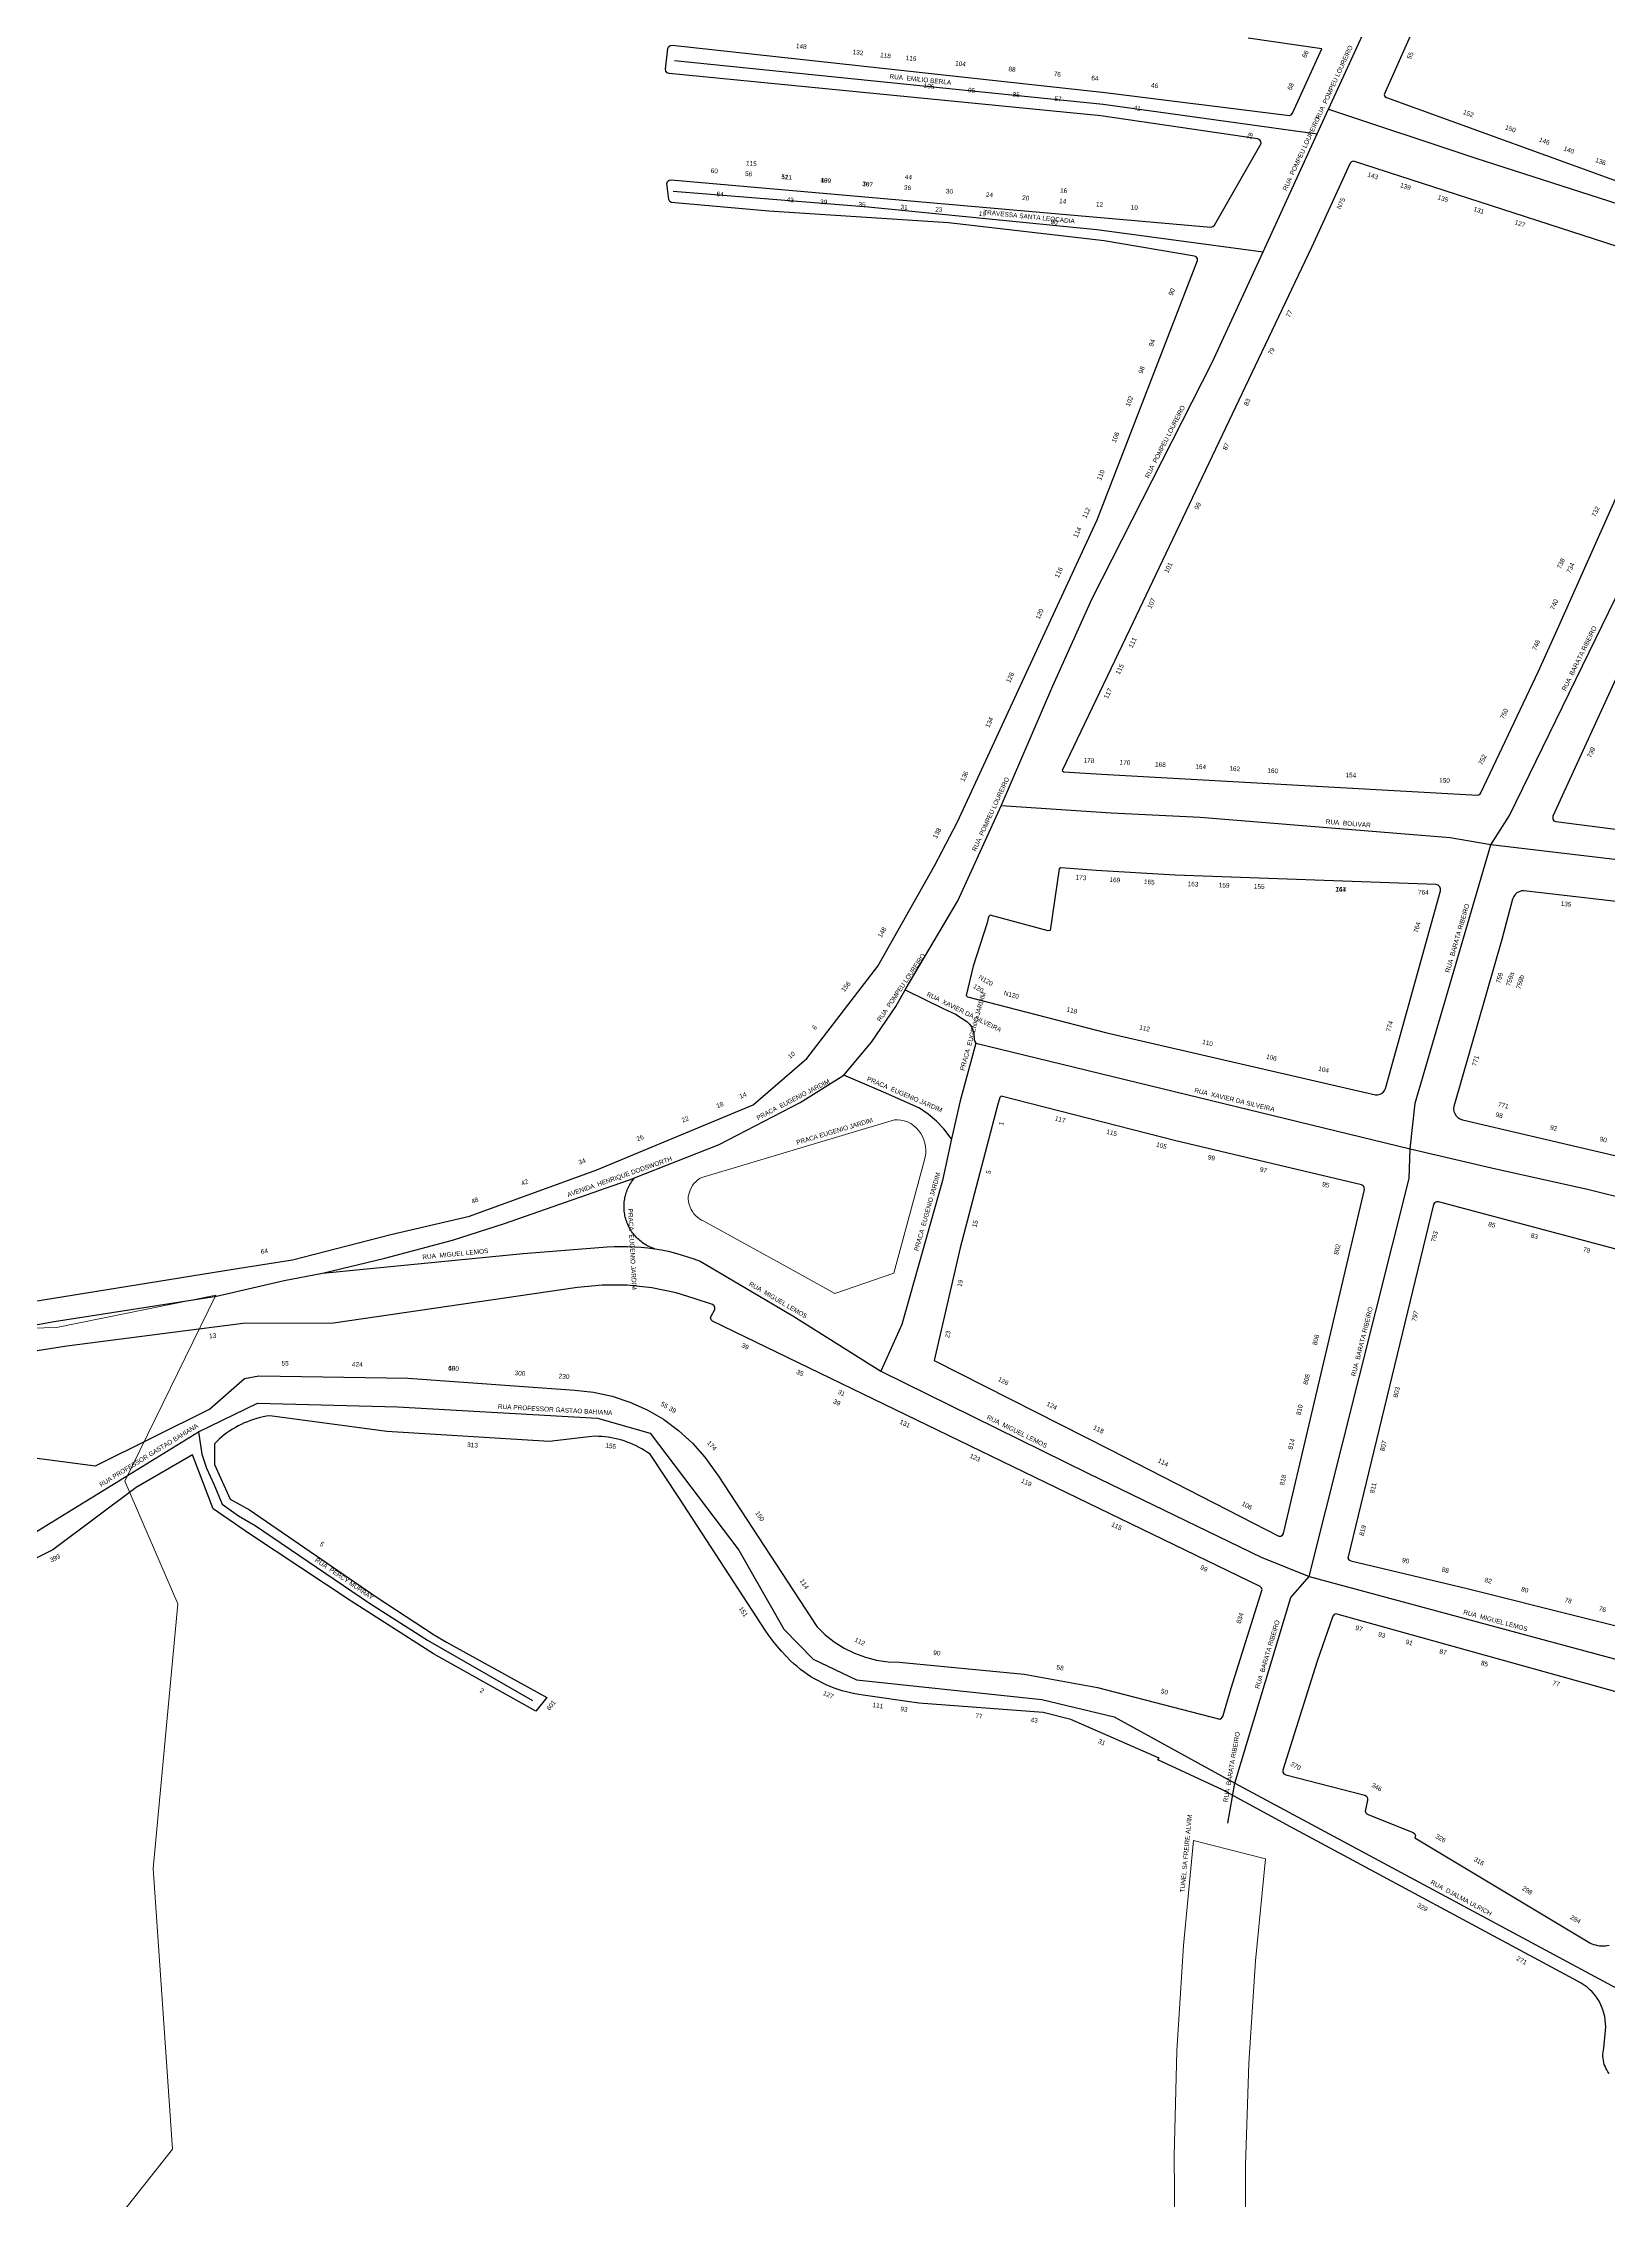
# Model space of a CAD drawing. Header units: millimetres. Extents: x 617751 to 636088, y 68402 to 77988.
# Drawn here: x 628550 to 628957, y 70497 to 71058 of the extents above; entities that cross this region are included whole.
import ezdxf

# ---------------------------------------------------------------- set-up
doc = ezdxf.new("R2010")
doc.units = ezdxf.units.MM
doc.header["$LTSCALE"] = 3
doc.header["$MEASUREMENT"] = 0
for name, color, linetype in [('ALINHAMENTO PREDIAL', 120, 'Continuous'), ('BAIRRO', 30, 'Continuous'), ('NOME LOGRADOURO', 252, 'Continuous'), ('NUMERAÇÃO', 7, 'Continuous'), ('OBRA DE ARTE', 190, 'Continuous')]:
    doc.layers.add(name, color=color, linetype=linetype)
doc.styles.get("Standard").update_dxf_attribs({"font": 'arial.ttf'})

msp = doc.modelspace()

# ---------------------------------------------------------------- linework, layer by layer
at = {"layer": 'ALINHAMENTO PREDIAL'}
for points in [[(628898.77, 71044.85), (628898.99, 71044.38), (628899.42, 71044.08), (628965.33, 71020.18), (628998.31, 71011.12), (628998.81, 71011.28), (628999.15, 71011.67), (629067.39, 71150.66), (629067.28, 71151.16), (629066.92, 71151.54), (628978.29, 71207.63), (628977.8, 71207.78), (628977.29, 71207.66), (628976.92, 71207.31), (628963.54, 71181.76), (628950.02, 71150.47), (628949.48, 71150.51), (628948.29, 71151.3), (628947.83, 71151.02), (628911.63, 71073.7), (628898.77, 71044.85)], [(628544.68, 70730.55), (628599.45, 70739.4), (628614.89, 70741.89), (628640.46, 70748.46), (628660.95, 70753.24), (628694.03, 70765.26), (628734.66, 70782.15), (628748.65, 70794.17), (628767.07, 70818.23), (628781.85, 70844.27), (628787.79, 70855.75), (628809.5, 70902.61), (628824.16, 70934.28), (628850.24, 71001.72), (628850.19, 71002.24), (628849.89, 71002.65), (628849.42, 71002.87), (628825.99, 71006.85), (628785.5, 71011.47), (628738.77, 71014.5), (628713.38, 71016.77), (628712.97, 71017.09), (628712.78, 71017.57), (628712.26, 71021.74), (628712.44, 71022.23), (628712.84, 71022.56), (628713.35, 71022.65), (628853.71, 71010.42), (628854.21, 71010.53), (628854.62, 71010.92), (628866.76, 71032.16), (628866.73, 71032.67), (628866.45, 71033.11), (628865.92, 71033.35), (628825.13, 71039.3), (628712.8, 71050.33), (628712.31, 71050.52), (628711.99, 71050.92), (628711.9, 71051.43), (628712.47, 71056.81), (628712.65, 71057.29), (628713.06, 71057.61), (628713.57, 71057.69), (628826.21, 71045.44), (628874.14, 71039.41), (628874.63, 71039.6), (628874.95, 71040), (628882.58, 71056.76), (628863.41, 71059.51)], [(628544.68, 70730.55), (628599.45, 70739.4), (628614.89, 70741.89), (628640.46, 70748.46), (628660.95, 70753.24), (628694.03, 70765.26), (628734.66, 70782.15), (628748.65, 70794.17), (628767.07, 70818.23), (628781.85, 70844.27), (628787.79, 70855.75), (628809.5, 70902.61), (628824.16, 70934.28), (628850.24, 71001.72), (628850.19, 71002.24), (628849.89, 71002.65), (628849.42, 71002.87), (628825.99, 71006.85), (628785.5, 71011.47), (628738.77, 71014.5), (628713.38, 71016.77), (628712.97, 71017.09), (628712.78, 71017.57), (628712.26, 71021.74), (628712.44, 71022.23), (628712.84, 71022.56), (628713.35, 71022.65), (628853.71, 71010.42), (628854.21, 71010.53), (628854.62, 71010.92), (628866.76, 71032.16), (628866.73, 71032.67), (628866.45, 71033.11), (628865.92, 71033.35), (628825.13, 71039.3), (628712.8, 71050.33), (628712.31, 71050.52), (628711.99, 71050.92), (628711.9, 71051.43), (628712.47, 71056.81), (628712.65, 71057.29), (628713.06, 71057.61), (628713.57, 71057.69), (628826.21, 71045.44), (628874.14, 71039.41), (628874.63, 71039.6), (628874.95, 71040), (628882.58, 71056.76), (628863.41, 71059.51)], [(628544.68, 70730.55), (628599.45, 70739.4), (628614.89, 70741.89), (628640.46, 70748.46), (628660.95, 70753.24), (628694.03, 70765.26), (628734.66, 70782.15), (628748.65, 70794.17), (628767.07, 70818.23), (628781.85, 70844.27), (628787.79, 70855.75), (628809.5, 70902.61), (628824.16, 70934.28), (628850.24, 71001.72), (628850.19, 71002.24), (628849.89, 71002.65), (628849.42, 71002.87), (628825.99, 71006.85), (628785.5, 71011.47), (628738.77, 71014.5), (628713.38, 71016.77), (628712.97, 71017.09), (628712.78, 71017.57), (628712.26, 71021.74), (628712.44, 71022.23), (628712.84, 71022.56), (628713.35, 71022.65), (628853.71, 71010.42), (628854.21, 71010.53), (628854.62, 71010.92), (628866.76, 71032.16), (628866.73, 71032.67), (628866.45, 71033.11), (628865.92, 71033.35), (628825.13, 71039.3), (628712.8, 71050.33), (628712.31, 71050.52), (628711.99, 71050.92), (628711.9, 71051.43), (628712.47, 71056.81), (628712.65, 71057.29), (628713.06, 71057.61), (628713.57, 71057.69), (628826.21, 71045.44), (628874.14, 71039.41), (628874.63, 71039.6), (628874.95, 71040), (628882.58, 71056.76), (628863.41, 71059.51)], [(628815.03, 70869.09), (628815.46, 70868.76), (628825.31, 70868.15), (628923.13, 70862.72), (628923.62, 70862.89), (628923.96, 70863.29), (628938.91, 70894.88), (628944.16, 70906.64), (628984.13, 70996.25), (628984.15, 70996.77), (628983.92, 70997.23), (628983.48, 70997.51), (628890.77, 71027.57), (628890.29, 71027.39), (628889.96, 71026.99), (628879.89, 71005.12), (628832.55, 70905.63), (628815.03, 70869.09)], [(628942.62, 70856.43), (628942.94, 70856.03), (628943.41, 70855.84), (629033.87, 70844.23), (629034.38, 70844.35), (629034.77, 70844.74), (629059.78, 70888.91), (629096.34, 70956.6), (629096.42, 70957.11), (629096.22, 70957.59), (629095.77, 70957.93), (629040.53, 70977.81), (629009.13, 70989.41), (629008.64, 70989.24), (629008.28, 70988.82), (628992.12, 70953.46), (628966.03, 70906.64), (628961.96, 70899.34), (628942.63, 70857.25), (628942.62, 70856.43)], [(628790.09, 70810.6), (628790.45, 70810.25), (628826.68, 70800.9), (628896.55, 70784.78), (628897.05, 70784.76), (628897.77, 70784.92), (628898.41, 70785.3), (628898.89, 70785.85), (628899.15, 70786.4), (628913.45, 70837.76), (628913.47, 70838.33), (628913.25, 70838.86), (628912.84, 70839.25), (628912.29, 70839.45), (628844.44, 70841.86), (628823.84, 70843.09), (628814.67, 70843.8), (628814.23, 70843.48), (628811.9, 70827.52), (628811.42, 70827.36), (628796.27, 70831.44), (628795.89, 70831.06), (628795.56, 70829.51), (628791.86, 70818.2), (628790.09, 70810.6)], [(628968.14, 70833.95), (628935.09, 70837.82), (628934.46, 70837.76), (628933.87, 70837.57), (628933.32, 70837.25), (628932.86, 70836.84), (628932.49, 70836.33), (628932.18, 70835.6), (628929.37, 70825.12), (628916.89, 70781.7)], [(628781.76, 70715.65), (628827.62, 70692.43), (628871.4, 70669.96), (628871.92, 70669.96), (628872.37, 70670.22), (628872.63, 70670.68), (628893.63, 70760.15), (628893.62, 70760.67), (628893.36, 70761.12), (628892.89, 70761.37), (628844.59, 70772.83), (628799.18, 70784.42), (628798.84, 70784.05), (628798.21, 70782.02), (628788.54, 70745.01), (628781.76, 70715.65)], [(628916.89, 70781.7), (628916.85, 70781.07), (628916.93, 70780.45), (628917.15, 70779.86), (628917.48, 70779.33), (628917.91, 70778.88), (628918.43, 70778.52), (628919.16, 70778.25), (629008.01, 70757.48)], [(628889.36, 70664.3), (628889.63, 70663.86), (628890.09, 70663.61), (628920.35, 70656.36), (628980.54, 70641.31), (628981.06, 70641.32), (628981.5, 70641.59), (628981.75, 70642.04), (629004.05, 70732.15), (629004.04, 70732.67), (629003.77, 70733.11), (629003.32, 70733.36), (628969.15, 70741.91), (628912.88, 70756.93), (628912.36, 70756.93), (628911.91, 70756.67), (628911.65, 70756.2), (628889.36, 70664.3)], [(628523.95, 70693.49), (628563.6, 70688.25), (628593.25, 70703.04), (628602.37, 70710.98), (628606.08, 70711.7), (628644.86, 70711.1), (628688.31, 70707.99), (628693.18, 70707.45), (628697.97, 70706.41), (628702.62, 70704.87), (628707.09, 70702.86), (628711.32, 70700.38), (628715.27, 70697.48), (628718.89, 70694.19), (628722.15, 70690.53), (628725.01, 70686.55), (628725.47, 70685.82), (628751.25, 70646.46), (628753.41, 70644.35), (628755.78, 70642.48), (628758.33, 70640.87), (628761.03, 70639.54), (628763.86, 70638.49), (628766.78, 70637.75), (628769.77, 70637.31), (628772.65, 70637.19), (628805.18, 70634.07), (628824.22, 70630.63), (628856, 70622.44), (628856.47, 70622.66), (628856.8, 70623.14), (628859, 70630.46), (628867.08, 70656.09), (628866.91, 70656.58), (628866.52, 70656.92), (628724.12, 70725.87), (628723.76, 70726.23), (628723.62, 70726.73), (628723.75, 70727.23), (628724.7, 70728.93), (628724.73, 70729.45), (628724.5, 70729.91), (628724.07, 70730.2), (628719.36, 70731.78), (628714.67, 70733.25), (628708.33, 70734.6), (628701.89, 70735.28), (628695.41, 70735.28), (628688.97, 70734.61), (628625.54, 70725.38)], [(628523.95, 70693.49), (628563.6, 70688.25), (628593.25, 70703.04), (628602.37, 70710.98), (628606.08, 70711.7), (628644.86, 70711.1), (628688.31, 70707.99), (628693.18, 70707.45), (628697.97, 70706.41), (628702.62, 70704.87), (628707.09, 70702.86), (628711.32, 70700.38), (628715.27, 70697.48), (628718.89, 70694.19), (628722.15, 70690.53), (628725.01, 70686.55), (628725.47, 70685.82), (628751.25, 70646.46), (628753.41, 70644.35), (628755.78, 70642.48), (628758.33, 70640.87), (628761.03, 70639.54), (628763.86, 70638.49), (628766.78, 70637.75), (628769.77, 70637.31), (628772.65, 70637.19), (628805.18, 70634.07), (628824.22, 70630.63), (628856, 70622.44), (628856.47, 70622.66), (628856.8, 70623.14), (628859, 70630.46), (628867.08, 70656.09), (628866.91, 70656.58), (628866.52, 70656.92), (628724.12, 70725.87), (628723.76, 70726.23), (628723.62, 70726.73), (628723.75, 70727.23), (628724.7, 70728.93), (628724.73, 70729.45), (628724.5, 70729.91), (628724.07, 70730.2), (628719.36, 70731.78), (628714.67, 70733.25), (628708.33, 70734.6), (628701.89, 70735.28), (628695.41, 70735.28), (628688.97, 70734.61), (628625.54, 70725.38)], [(628523.95, 70693.49), (628563.6, 70688.25), (628593.25, 70703.04), (628602.37, 70710.98), (628606.08, 70711.7), (628644.86, 70711.1), (628688.31, 70707.99), (628693.18, 70707.45), (628697.97, 70706.41), (628702.62, 70704.87), (628707.09, 70702.86), (628711.32, 70700.38), (628715.27, 70697.48), (628718.89, 70694.19), (628722.15, 70690.53), (628725.01, 70686.55), (628725.47, 70685.82), (628751.25, 70646.46), (628753.41, 70644.35), (628755.78, 70642.48), (628758.33, 70640.87), (628761.03, 70639.54), (628763.86, 70638.49), (628766.78, 70637.75), (628769.77, 70637.31), (628772.65, 70637.19), (628805.18, 70634.07), (628824.22, 70630.63), (628856, 70622.44), (628856.47, 70622.66), (628856.8, 70623.14), (628859, 70630.46), (628867.08, 70656.09), (628866.91, 70656.58), (628866.52, 70656.92), (628724.12, 70725.87), (628723.76, 70726.23), (628723.62, 70726.73), (628723.75, 70727.23), (628724.7, 70728.93), (628724.73, 70729.45), (628724.5, 70729.91), (628724.07, 70730.2), (628719.36, 70731.78), (628714.67, 70733.25), (628708.33, 70734.6), (628701.89, 70735.28), (628695.41, 70735.28), (628688.97, 70734.61), (628625.54, 70725.38)], [(628625.54, 70725.38), (628602.03, 70725.3), (628583.77, 70722.97), (628556.22, 70719.44), (628518.58, 70713.5)], [(628625.54, 70725.38), (628602.03, 70725.3), (628583.77, 70722.97), (628556.22, 70719.44), (628518.58, 70713.5)], [(628625.54, 70725.38), (628602.03, 70725.3), (628583.77, 70722.97), (628556.22, 70719.44), (628518.58, 70713.5)], [(628957.25, 70530.3), (628956.94, 70530.74), (628956.67, 70531.19), (628956.42, 70531.66), (628956.21, 70532.15), (628956.03, 70532.64), (628955.89, 70533.16), (628955.79, 70533.67), (628955.72, 70534.2), (628955.68, 70534.73), (628955.68, 70535.26), (628955.72, 70535.79), (628955.8, 70536.31), (628955.91, 70536.83), (628956.25, 70540.55), (628956.35, 70541.46), (628956.39, 70542.37), (628956.37, 70543.28), (628956.28, 70544.18), (628956.14, 70545.08), (628955.93, 70545.97), (628955.66, 70546.84), (628955.33, 70547.69), (628954.94, 70548.51), (628954.5, 70549.3), (628954, 70550.07), (628953.45, 70550.79), (628952.86, 70551.48), (628952.21, 70552.13), (628951.53, 70552.72), (628950.8, 70553.27), (628950.04, 70553.77), (628949.24, 70554.22), (628874.44, 70594.37), (628856.76, 70603.99), (628839.89, 70611.87), (628840.3, 70612.29), (628817.28, 70622.3), (628810.08, 70624.12), (628777.78, 70626.58), (628763.31, 70628.68), (628762.2, 70628.83), (628761.1, 70629.02), (628760, 70629.24), (628758.92, 70629.5), (628757.84, 70629.79), (628756.77, 70630.13), (628755.72, 70630.5), (628754.68, 70630.9), (628753.65, 70631.34), (628752.64, 70631.82), (628751.65, 70632.33), (628750.67, 70632.87), (628749.71, 70633.44), (628748.77, 70634.05), (628747.86, 70634.69), (628746.97, 70635.36), (628746.1, 70636.06), (628745.25, 70636.79), (628744.43, 70637.55), (628743.22, 70638.79), (628742.05, 70640.06), (628740.92, 70641.38), (628739.83, 70642.73), (628738.79, 70644.12), (628737.8, 70645.54), (628736.85, 70646.99), (628715.34, 70680.02), (628707.86, 70691.28), (628707.16, 70691.77), (628706.45, 70692.23), (628705.73, 70692.67), (628704.99, 70693.08), (628704.23, 70693.47), (628703.47, 70693.83), (628702.69, 70694.16), (628701.9, 70694.47), (628701.1, 70694.75), (628700.29, 70695), (628699.47, 70695.22), (628698.65, 70695.41), (628697.82, 70695.58), (628696.98, 70695.71), (628696.14, 70695.82), (628695.29, 70695.9), (628694.45, 70695.94), (628693.6, 70695.96), (628692.75, 70695.95), (628681.6, 70694.63), (628639.42, 70697.23), (628608.98, 70701.31), (628608.12, 70701.18), (628607.27, 70701.01), (628606.43, 70700.82), (628605.59, 70700.6), (628604.76, 70700.35), (628603.94, 70700.07), (628603.13, 70699.76), (628602.33, 70699.43), (628601.55, 70699.06), (628600.78, 70698.67), (628600.02, 70698.26), (628599.27, 70697.81), (628598.54, 70697.34), (628597.83, 70696.85), (628597.14, 70696.33), (628596.46, 70695.79), (628595.81, 70695.23), (628595.17, 70694.64), (628594.56, 70694.03), (628594.56, 70688.66), (628598.7, 70679.59), (628603.67, 70676.8), (628636.92, 70654.01), (628651.73, 70644.33), (628654.93, 70642.44), (628681, 70628.03), (628678.13, 70624.45), (628651.52, 70639.42), (628630.17, 70653.09), (628603.98, 70670.44), (628594.24, 70677.13), (628588.89, 70691.1), (628574.26, 70682.61), (628552.56, 70666.41), (628524.44, 70652.33)], [(628957.25, 70530.3), (628956.94, 70530.74), (628956.67, 70531.19), (628956.42, 70531.66), (628956.21, 70532.15), (628956.03, 70532.64), (628955.89, 70533.16), (628955.79, 70533.67), (628955.72, 70534.2), (628955.68, 70534.73), (628955.68, 70535.26), (628955.72, 70535.79), (628955.8, 70536.31), (628955.91, 70536.83), (628956.25, 70540.55), (628956.35, 70541.46), (628956.39, 70542.37), (628956.37, 70543.28), (628956.28, 70544.18), (628956.14, 70545.08), (628955.93, 70545.97), (628955.66, 70546.84), (628955.33, 70547.69), (628954.94, 70548.51), (628954.5, 70549.3), (628954, 70550.07), (628953.45, 70550.79), (628952.86, 70551.48), (628952.21, 70552.13), (628951.53, 70552.72), (628950.8, 70553.27), (628950.04, 70553.77), (628949.24, 70554.22), (628874.44, 70594.37), (628856.76, 70603.99), (628839.89, 70611.87), (628840.3, 70612.29), (628817.28, 70622.3), (628810.08, 70624.12), (628777.78, 70626.58), (628763.31, 70628.68), (628762.2, 70628.83), (628761.1, 70629.02), (628760, 70629.24), (628758.92, 70629.5), (628757.84, 70629.79), (628756.77, 70630.13), (628755.72, 70630.5), (628754.68, 70630.9), (628753.65, 70631.34), (628752.64, 70631.82), (628751.65, 70632.33), (628750.67, 70632.87), (628749.71, 70633.44), (628748.77, 70634.05), (628747.86, 70634.69), (628746.97, 70635.36), (628746.1, 70636.06), (628745.25, 70636.79), (628744.43, 70637.55), (628743.22, 70638.79), (628742.05, 70640.06), (628740.92, 70641.38), (628739.83, 70642.73), (628738.79, 70644.12), (628737.8, 70645.54), (628736.85, 70646.99), (628715.34, 70680.02), (628707.86, 70691.28), (628707.16, 70691.77), (628706.45, 70692.23), (628705.73, 70692.67), (628704.99, 70693.08), (628704.23, 70693.47), (628703.47, 70693.83), (628702.69, 70694.16), (628701.9, 70694.47), (628701.1, 70694.75), (628700.29, 70695), (628699.47, 70695.22), (628698.65, 70695.41), (628697.82, 70695.58), (628696.98, 70695.71), (628696.14, 70695.82), (628695.29, 70695.9), (628694.45, 70695.94), (628693.6, 70695.96), (628692.75, 70695.95), (628681.6, 70694.63), (628639.42, 70697.23), (628608.98, 70701.31), (628608.12, 70701.18), (628607.27, 70701.01), (628606.43, 70700.82), (628605.59, 70700.6), (628604.76, 70700.35), (628603.94, 70700.07), (628603.13, 70699.76), (628602.33, 70699.43), (628601.55, 70699.06), (628600.78, 70698.67), (628600.02, 70698.26), (628599.27, 70697.81), (628598.54, 70697.34), (628597.83, 70696.85), (628597.14, 70696.33), (628596.46, 70695.79), (628595.81, 70695.23), (628595.17, 70694.64), (628594.56, 70694.03), (628594.56, 70688.66), (628598.7, 70679.59), (628603.67, 70676.8), (628636.92, 70654.01), (628651.73, 70644.33), (628654.93, 70642.44), (628681, 70628.03), (628678.13, 70624.45), (628651.52, 70639.42), (628630.17, 70653.09), (628603.98, 70670.44), (628594.24, 70677.13), (628588.89, 70691.1), (628574.26, 70682.61), (628552.56, 70666.41), (628524.44, 70652.33)], [(628957.25, 70530.3), (628956.94, 70530.74), (628956.67, 70531.19), (628956.42, 70531.66), (628956.21, 70532.15), (628956.03, 70532.64), (628955.89, 70533.16), (628955.79, 70533.67), (628955.72, 70534.2), (628955.68, 70534.73), (628955.68, 70535.26), (628955.72, 70535.79), (628955.8, 70536.31), (628955.91, 70536.83), (628956.25, 70540.55), (628956.35, 70541.46), (628956.39, 70542.37), (628956.37, 70543.28), (628956.28, 70544.18), (628956.14, 70545.08), (628955.93, 70545.97), (628955.66, 70546.84), (628955.33, 70547.69), (628954.94, 70548.51), (628954.5, 70549.3), (628954, 70550.07), (628953.45, 70550.79), (628952.86, 70551.48), (628952.21, 70552.13), (628951.53, 70552.72), (628950.8, 70553.27), (628950.04, 70553.77), (628949.24, 70554.22), (628874.44, 70594.37), (628856.76, 70603.99), (628839.89, 70611.87), (628840.3, 70612.29), (628817.28, 70622.3), (628810.08, 70624.12), (628777.78, 70626.58), (628763.31, 70628.68), (628762.2, 70628.83), (628761.1, 70629.02), (628760, 70629.24), (628758.92, 70629.5), (628757.84, 70629.79), (628756.77, 70630.13), (628755.72, 70630.5), (628754.68, 70630.9), (628753.65, 70631.34), (628752.64, 70631.82), (628751.65, 70632.33), (628750.67, 70632.87), (628749.71, 70633.44), (628748.77, 70634.05), (628747.86, 70634.69), (628746.97, 70635.36), (628746.1, 70636.06), (628745.25, 70636.79), (628744.43, 70637.55), (628743.22, 70638.79), (628742.05, 70640.06), (628740.92, 70641.38), (628739.83, 70642.73), (628738.79, 70644.12), (628737.8, 70645.54), (628736.85, 70646.99), (628715.34, 70680.02), (628707.86, 70691.28), (628707.16, 70691.77), (628706.45, 70692.23), (628705.73, 70692.67), (628704.99, 70693.08), (628704.23, 70693.47), (628703.47, 70693.83), (628702.69, 70694.16), (628701.9, 70694.47), (628701.1, 70694.75), (628700.29, 70695), (628699.47, 70695.22), (628698.65, 70695.41), (628697.82, 70695.58), (628696.98, 70695.71), (628696.14, 70695.82), (628695.29, 70695.9), (628694.45, 70695.94), (628693.6, 70695.96), (628692.75, 70695.95), (628681.6, 70694.63), (628639.42, 70697.23), (628608.98, 70701.31), (628608.12, 70701.18), (628607.27, 70701.01), (628606.43, 70700.82), (628605.59, 70700.6), (628604.76, 70700.35), (628603.94, 70700.07), (628603.13, 70699.76), (628602.33, 70699.43), (628601.55, 70699.06), (628600.78, 70698.67), (628600.02, 70698.26), (628599.27, 70697.81), (628598.54, 70697.34), (628597.83, 70696.85), (628597.14, 70696.33), (628596.46, 70695.79), (628595.81, 70695.23), (628595.17, 70694.64), (628594.56, 70694.03), (628594.56, 70688.66), (628598.7, 70679.59), (628603.67, 70676.8), (628636.92, 70654.01), (628651.73, 70644.33), (628654.93, 70642.44), (628681, 70628.03), (628678.13, 70624.45), (628651.52, 70639.42), (628630.17, 70653.09), (628603.98, 70670.44), (628594.24, 70677.13), (628588.89, 70691.1), (628574.26, 70682.61), (628552.56, 70666.41), (628524.44, 70652.33)], [(628975.57, 70624.93), (628886.22, 70649.82), (628885.75, 70649.61), (628885.43, 70649.16), (628881.36, 70637.52), (628872.41, 70609.1), (628872.43, 70608.59), (628872.7, 70608.15), (628873.18, 70607.9), (628893.77, 70602.63), (628894.2, 70602.35), (628894.44, 70601.89), (628894.42, 70601.37), (628893.81, 70598.5), (628893.98, 70598.01), (628894.36, 70597.68), (628906.35, 70592.9), (628906.74, 70592.56), (628906.9, 70592.06), (628906.79, 70591.53), (628951.83, 70564.48), (628952.29, 70564.23), (628952.76, 70564.01), (628953.24, 70563.83), (628953.74, 70563.68), (628954.24, 70563.57), (628954.75, 70563.49), (628955.26, 70563.44), (628955.78, 70563.44), (628956.3, 70563.46), (628956.81, 70563.53), (628957.32, 70563.62)]]:
    msp.add_lwpolyline(points, dxfattribs=at)
at = {"layer": 'BAIRRO', "lineweight": 20}
msp.add_lwpolyline([(628754.54, 69906.58), (628664.39, 70029.24), (628544.57, 70124.53), (628507.89, 70177.8), (628444.1, 70244.91), (628436.53, 70252.7), (628429.01, 70267.52), (628526.65, 70438.57), (628583.65, 70510.57), (628578.65, 70583.57), (628585.08, 70652.41), (628571.27, 70684.27), (628594.93, 70732.66), (628553.51, 70724.25), (628509.05, 70723.02), (628480.75, 70725.12), (628377.66, 70752.3), (628310.19, 70764.2), (628255.99, 70583.33), (628149.62, 70526.66), (627972.91, 70478.83), (627381.56, 70324.39)], dxfattribs=at)
at = {"layer": 'NOME LOGRADOURO'}
for points in [[(628884.29, 71041.03), (628909.97, 71096.95), (628935.25, 71150.68), (628949.92, 71177.16), (628956.64, 71189.38)], [(628714.25, 71053.72), (628825.7, 71042.36), (628881.36, 71034.65)], [(628881.36, 71034.65), (628884.29, 71041.03)], [(628884.29, 71041.03), (628922.63, 71028.3), (629004.32, 71002.05)], [(628867.27, 71003.98), (628881.36, 71034.65)], [(628713.84, 71019.73), (628764.61, 71015.7), (628824.09, 71009.75), (628867.27, 71003.98)], [(628799.16, 70859.89), (628812.62, 70891.07), (628822.86, 70913.83), (628854.05, 70975.2), (628867.27, 71003.98)], [(628926.53, 70849.74), (628931.33, 70857.42), (628962.41, 70921.02), (628985.32, 70966.26), (629004.32, 71002.05)], [(628774.23, 70812.1), (628787.87, 70835.18), (628799.16, 70859.89)], [(628926.53, 70849.74), (628915.97, 70851.57), (628850.96, 70856.88), (628827.79, 70858.04), (628799.16, 70859.89)], [(628905.53, 70770.7), (628906.88, 70782.56), (628926.53, 70849.74)], [(629041.42, 70836.29), (629029.78, 70837.56), (628926.53, 70849.74)], [(628758.29, 70789.87), (628765.48, 70798.44), (628771.74, 70807.72), (628774.23, 70812.1)], [(628774.23, 70812.1), (628784.24, 70807.14), (628787.3, 70805.72), (628789.06, 70804.56), (628790.24, 70803.81), (628790.63, 70803.47), (628790.97, 70803.1), (628791.28, 70802.69), (628791.54, 70802.25), (628791.75, 70801.78), (628791.92, 70801.3), (628792.03, 70800.8), (628792.09, 70800.29), (628792.19, 70799.63), (628792.19, 70799.13), (628792.31, 70798.61), (628792.61, 70798.17)], [(628792.61, 70798.17), (628788.47, 70783.17), (628786.28, 70773.27)], [(628792.61, 70798.17), (628905.53, 70770.7)], [(628703.8, 70763.13), (628725.87, 70771.8), (628746.92, 70782.72), (628758.29, 70789.87)], [(628786.28, 70773.27), (628785.94, 70773.77), (628784.24, 70775.95), (628782.32, 70777.94), (628780.2, 70779.72), (628777.91, 70781.27), (628769.17, 70785.22), (628758.29, 70789.87)], [(628786.28, 70773.27), (628783.89, 70762.46), (628773.3, 70725.06), (628767.86, 70712.93)], [(628879.3, 70659.48), (628905.3, 70762.97), (628905.53, 70770.7)], [(628905.53, 70770.7), (628926.71, 70765.79), (628951.99, 70760.12), (629017.88, 70743.7)], [(628622.72, 70738.41), (628638.93, 70742.24), (628656.49, 70747), (628670.05, 70751.33), (628703.7, 70763.1)], [(628709.07, 70744.71), (628708.69, 70744.84), (628708.31, 70744.99), (628707.94, 70745.14), (628707.58, 70745.31), (628707.22, 70745.5), (628706.87, 70745.69), (628706.52, 70745.9), (628706.18, 70746.12), (628705.85, 70746.35), (628705.53, 70746.59), (628705.21, 70746.85), (628704.91, 70747.11), (628704.62, 70747.39), (628704.33, 70747.67), (628704.05, 70747.97), (628703.79, 70748.27), (628703.54, 70748.58), (628703.29, 70748.91), (628703.06, 70749.24), (628702.84, 70749.58), (628702.63, 70749.92), (628702.44, 70750.27), (628702.26, 70750.63), (628702.09, 70751), (628701.93, 70751.37), (628701.78, 70751.75), (628701.65, 70752.13), (628701.54, 70752.52), (628701.43, 70752.9), (628701.34, 70753.3), (628701.26, 70753.69), (628701.2, 70754.09), (628701.15, 70754.49), (628701.12, 70754.89), (628701.1, 70755.3), (628701.09, 70755.7), (628701.1, 70756.1), (628701.12, 70756.51), (628701.15, 70756.91), (628701.2, 70757.31), (628701.27, 70757.71), (628701.34, 70758.1), (628701.44, 70758.5), (628701.54, 70758.89), (628701.66, 70759.27), (628701.79, 70759.65), (628701.94, 70760.03), (628702.09, 70760.4), (628702.27, 70760.77), (628702.45, 70761.13), (628702.64, 70761.48), (628702.85, 70761.82), (628703.07, 70762.16), (628703.31, 70762.49), (628703.55, 70762.81), (628703.8, 70763.13)], [(628373.16, 70751.48), (628435.55, 70735.01), (628474.86, 70723.12), (628484.16, 70720.53), (628493.69, 70718.93), (628503.33, 70718.33), (628512.98, 70718.74), (628515.05, 70718.96), (628552.9, 70725.8), (628595.08, 70732.37), (628612.74, 70736.45), (628622.72, 70738.41)], [(628373.16, 70751.48), (628435.55, 70735.01), (628474.86, 70723.12), (628484.16, 70720.53), (628493.69, 70718.93), (628503.33, 70718.33), (628512.98, 70718.74), (628515.05, 70718.96), (628552.9, 70725.8), (628595.08, 70732.37), (628612.74, 70736.45), (628622.72, 70738.41)], [(628373.16, 70751.48), (628435.55, 70735.01), (628474.86, 70723.12), (628484.16, 70720.53), (628493.69, 70718.93), (628503.33, 70718.33), (628512.98, 70718.74), (628515.05, 70718.96), (628552.9, 70725.8), (628595.08, 70732.37), (628612.74, 70736.45), (628622.72, 70738.41)], [(628622.72, 70738.41), (628674.9, 70743.52), (628696.75, 70745.19), (628698.51, 70745.29), (628700.28, 70745.34), (628702.04, 70745.33), (628703.81, 70745.26), (628705.57, 70745.14), (628707.32, 70744.95), (628709.07, 70744.71)], [(628709.07, 70744.71), (628710.81, 70744.41), (628712.53, 70744.06), (628714.24, 70743.65), (628715.94, 70743.18), (628717.62, 70742.66), (628719.28, 70742.09), (628720.92, 70741.46), (628744.99, 70727.31), (628767.86, 70712.93)], [(628767.86, 70712.93), (628821.89, 70686.27), (628866.81, 70664.51), (628879.3, 70659.48)], [(628590.4, 70697.12), (628605.75, 70704.6), (628642.21, 70703.62), (628694.22, 70700.67), (628707.92, 70696.76), (628730.93, 70666.36), (628742.67, 70645.82), (628750.26, 70638), (628761.52, 70632.62), (628809.78, 70627.51), (628828.57, 70623.03), (628859.97, 70605.75)], [(628590.4, 70697.12), (628605.75, 70704.6), (628642.21, 70703.62), (628694.22, 70700.67), (628707.92, 70696.76), (628730.93, 70666.36), (628742.67, 70645.82), (628750.26, 70638), (628761.52, 70632.62), (628809.78, 70627.51), (628828.57, 70623.03), (628859.97, 70605.75)], [(628511.45, 70654.83), (628540.85, 70666.65), (628590.4, 70697.12)], [(628511.45, 70654.83), (628540.85, 70666.65), (628590.4, 70697.12)], [(628590.4, 70697.12), (628591.29, 70691.3), (628592.53, 70687.64), (628594.39, 70683.48), (628596.59, 70678.32), (628600.79, 70675.3), (628605.17, 70672.79), (628634.88, 70652.53), (628650, 70642.94), (628677.3, 70627.28)], [(628859.97, 70605.75), (628874.52, 70654.07), (628879.3, 70659.48)], [(628879.3, 70659.48), (628958.7, 70638.06), (628988.7, 70630.84)], [(628858.16, 70595.4), (628859.97, 70605.75)], [(628859.97, 70605.75), (628960.46, 70551.73), (628967.76, 70547.83)]]:
    msp.add_lwpolyline(points, dxfattribs=at)
at = {"layer": 'OBRA DE ARTE', "lineweight": 20}
for points in [[(628779.26, 70767.84), (628771.28, 70738.4), (628755.94, 70733.13), (628743.41, 70740.06), (628721.81, 70751.92), (628721.28, 70752.19), (628720.68, 70752.54), (628720.17, 70752.92), (628719.68, 70753.37), (628719.25, 70753.85), (628718.86, 70754.38), (628718.54, 70754.94), (628718.28, 70755.53), (628718.07, 70756.22), (628717.82, 70757.05), (628717.77, 70757.62), (628717.77, 70758.27), (628718.05, 70759.18), (628718.32, 70759.99), (628718.59, 70760.59), (628718.91, 70761.15), (628719.29, 70761.67), (628719.73, 70762.14), (628720.22, 70762.58), (628720.74, 70762.96), (628721.32, 70763.29), (628771.46, 70778.29), (628772.2, 70778.28), (628773.09, 70778.18), (628773.97, 70777.98), (628774.84, 70777.7), (628775.67, 70777.31), (628776.5, 70776.72), (628777.15, 70776.1), (628777.75, 70775.42), (628778.26, 70774.69), (628778.7, 70773.91), (628779.05, 70773.08), (628779.31, 70772.22), (628779.48, 70771.33), (628779.57, 70770.44), (628779.55, 70769.54), (628779.44, 70768.66), (628779.26, 70767.84)], [(628849.16, 70590.87), (628846.55, 70563.57), (628844.88, 70536.19), (628844.17, 70508.77), (628844.42, 70481.35)], [(628862.72, 70479.71), (628862.72, 70506.34), (628863.6, 70532.97), (628865.34, 70559.55), (628867.95, 70586.05), (628849.16, 70590.87)]]:
    msp.add_lwpolyline(points, dxfattribs=at)

# ---------------------------------------------------------------- texts
at = {"layer": 'NOME LOGRADOURO'}
for s, rotation, p in [('RUA  POMPEU LOUREIRO', 65.333, (628881.92, 71038.25)), ('RUA  EMILIO BERLA', 354.18, (628770.08, 71049.03)), ('RUA  POMPEU LOUREIRO', 65.3257, (628873.41, 71019.73)), ('TRAVESSA SANTA LEOCADIA', 354.2875, (628794.45, 71013.72)), ('RUA  POMPEU LOUREIRO', 63.0519, (628837.56, 70944.97)), ('RUA  BARATA RIBEIRO', 63.9551, (628945.98, 70889.66)), ('RUA  POMPEU LOUREIRO', 65.44, (628792.61, 70847.95)), ('RUA  BOLIVAR', 355.3341, (628883.55, 70855.22)), ('RUA  BARATA RIBEIRO', 73.6987, (628915.75, 70816.43)), ('RUA  POMPEU LOUREIRO', 55.9976, (628767.78, 70803.64)), ('RUA  XAVIER DA SILVEIRA', 333.653, (628779.68, 70810.51)), ('PRACA  EUGENIO JARDIM', 74.5778, (628789.58, 70790.93)), ('PRACA  EUGENIO JARDIM', 27.4187, (628735.94, 70778.14)), ('PRACA  EUGENIO JARDIM', 336.8587, (628764.13, 70788.46)), ('RUA  XAVIER DA SILVEIRA', 346.3261, (628849.31, 70785.41)), ('AVENIDA  HENRIQUE DODSWORTH', 19.2686, (628686.54, 70758.16)), ('PRACA  EUGENIO JARDIM', 74.1887, (628777.64, 70744.03)), ('PRACA  EUGENIO JARDIM', 272.9545, (628702.11, 70755.15)), ('RUA  MIGUEL LEMOS', 5.5894, (628648.71, 70741.96)), ('RUA  MIGUEL LEMOS', 329.5513, (628733.46, 70735.24)), ('RUA  BARATA RIBEIRO', 75.8965, (628891.33, 70711.47)), ('RUA PROFESSOR GASTAO BAHIANA', 356.75, (628668.27, 70703.15)), ('RUA PROFESSOR GASTAO BAHIANA', 356.75, (628668.27, 70703.15)), ('RUA PROFESSOR GASTAO BAHIANA', 31.5898, (628565.11, 70682.74)), ('RUA PROFESSOR GASTAO BAHIANA', 31.5898, (628565.11, 70682.74)), ('RUA  MIGUEL LEMOS', 333.733, (628795.32, 70700.5)), ('RUA  PERCY MURRAY', 325.7042, (628620.59, 70663.49)), ('RUA  BARATA RIBEIRO', 73.2355, (628866.29, 70630.2)), ('RUA  MIGUEL LEMOS', 344.8995, (628919.26, 70649.73)), ('RUA  BARATA RIBEIRO', 80.1032, (628858.08, 70600.74)), ('RUA  DJALMA ULRICH', 331.7422, (628910.69, 70579.62))]:
    msp.add_text(s, height=1.2, rotation=rotation, dxfattribs=at).set_placement(p)
at = {"layer": 'NUMERAÇÃO'}
for s, rotation, p in [('148', 353.7901, (628745.74, 71056.96)), ('132', 353.7901, (628760.49, 71055.36)), ('118', 353.7901, (628767.64, 71054.58)), ('66', 65.5605, (628878.43, 71054.27)), ('55', 65.707, (628905.71, 71053.92)), ('116', 353.7901, (628774.29, 71053.86)), ('104', 353.7901, (628787.15, 71052.46)), ('88', 353.7901, (628801.02, 71050.95)), ('76', 353.7901, (628812.78, 71049.67)), ('64', 353.7901, (628822.57, 71048.61)), ('105', 354.3891, (628778.98, 71046.6)), ('95', 354.3891, (628790.51, 71045.47)), ('85', 354.3891, (628802.11, 71044.33)), ('57', 354.3891, (628812.97, 71043.26)), ('46', 352.7915, (628838.07, 71046.72)), ('68', 65.5605, (628874.61, 71045.89)), ('41', 351.6967, (628833.55, 71040.86)), ('152', 340.0584, (628919.18, 71039.84)), ('78', 68.2332, (628864.12, 71032.94)), ('150', 340.0584, (628930.11, 71035.87)), ('146', 340.0584, (628938.94, 71032.67)), ('115', 355.0179, (628732.77, 71026.48)), ('140', 340.0584, (628945.3, 71030.36)), ('136', 340.0584, (628953.55, 71027.37)), ('60', 355.0179, (628723.58, 71024.52)), ('60', 355.0179, (628723.58, 71024.52)), ('56', 355.0179, (628732.53, 71023.74)), ('56', 355.0179, (628732.53, 71023.74)), ('52', 355.0179, (628741.95, 71022.92)), ('111', 355.0179, (628741.95, 71022.92)), ('48', 355.0179, (628752.13, 71022.04)), ('109', 355.0179, (628752.13, 71022.04)), ('38', 355.0179, (628763.01, 71021.09)), ('107', 355.0179, (628763.01, 71021.09)), ('44', 355.0179, (628774.08, 71022.88)), ('143', 341.9797, (628894.32, 71023.6)), ('139', 341.9797, (628902.82, 71020.84)), ('64', 354.9863, (628725.12, 71018.46)), ('43', 356.2882, (628743.35, 71016.96)), ('39', 356.2882, (628752.07, 71016.4)), ('35', 356.2882, (628762.02, 71015.75)), ('31', 356.2882, (628772.98, 71015.04)), ('36', 355.0179, (628773.84, 71020.14)), ('30', 355.0179, (628784.76, 71019.19)), ('24', 355.0179, (628795.15, 71018.29)), ('20', 355.0179, (628804.59, 71017.47)), ('14', 355.0179, (628814.21, 71016.63)), ('16', 355.0179, (628814.45, 71019.37)), ('12', 355.0179, (628823.77, 71015.79)), ('10', 355.0179, (628832.83, 71015)), ('N75', 65.3328, (628887.44, 71014.91)), ('135', 341.9797, (628912.56, 71017.67)), ('23', 356.2882, (628782, 71014.46)), ('19', 353.4853, (628793.31, 71013.35)), ('90', 353.4853, (628811.98, 71011.22)), ('131', 341.9797, (628921.89, 71014.64)), ('127', 341.9797, (628932.59, 71011.16)), ('90', 68.8724, (628843.74, 70992.48)), ('77', 64.5864, (628874.21, 70986.77)), ('94', 68.8724, (628838.61, 70979.23)), ('79', 64.5864, (628869.57, 70977.02)), ('98', 68.8724, (628835.89, 70972.19)), ('98', 68.8724, (628835.89, 70972.19)), ('102', 68.8724, (628832.57, 70963.62)), ('83', 64.5864, (628863.28, 70963.79)), ('106', 68.8724, (628828.94, 70954.23)), ('87', 64.5864, (628857.78, 70952.25)), ('110', 68.8724, (628825.14, 70944.42)), ('99', 64.5864, (628850.42, 70936.78)), ('732', 65.9944, (628953.75, 70934.88)), ('114', 65.1937, (628818.92, 70929.51)), ('114', 65.1937, (628818.92, 70929.51)), ('112', 65.1937, (628821.27, 70934.57)), ('116', 65.1937, (628814.09, 70919.07)), ('101', 64.5864, (628842.59, 70920.33)), ('738', 65.9944, (628944.71, 70921.37)), ('734', 65.9944, (628947.22, 70920.24)), ('120', 65.1937, (628809.1, 70908.29)), ('107', 64.5864, (628838.18, 70911.04)), ('740', 65.9944, (628942.98, 70910.74)), ('111', 64.1884, (628833.28, 70900.83)), ('746', 65.976, (628938.27, 70900.18)), ('126', 65.175, (628801.45, 70891.76)), ('115', 64.1884, (628829.94, 70893.93)), ('117', 64.1884, (628826.88, 70887.61)), ('117', 64.1884, (628826.88, 70887.61)), ('134', 65.175, (628796.03, 70880.08)), ('750', 64.7069, (628929.93, 70882.32)), ('178', 356.4545, (628820.56, 70871.2)), ('170', 356.814, (628829.95, 70870.64)), ('168', 356.814, (628839.17, 70870.13)), ('164', 356.814, (628849.63, 70869.55)), ('162', 356.814, (628858.49, 70869.05)), ('752', 64.7069, (628924.29, 70870.4)), ('739', 65.366, (628952.57, 70872.29)), ('136', 65.175, (628789.54, 70866.06)), ('160', 356.814, (628868.36, 70868.51)), ('154', 356.814, (628888.68, 70867.38)), ('150', 356.814, (628913.04, 70866.02)), ('138', 62.6738, (628782.38, 70851.28)), ('173', 355.3073, (628818.48, 70840.77)), ('169', 356.6001, (628827.32, 70840.13)), ('165', 356.6001, (628836.28, 70839.59)), ('163', 357.9632, (628847.64, 70839)), ('159', 357.9632, (628855.74, 70838.71)), ('155', 357.9632, (628864.88, 70838.39)), ('764', 357.9632, (628886.07, 70837.63)), ('147', 357.9632, (628886.07, 70837.63)), ('764', 357.9632, (628907.56, 70836.87)), ('135', 353.2725, (628944.63, 70833.95)), ('148', 60.4474, (628768.04, 70825.5)), ('764', 74.486, (628907.53, 70826.77)), ('156', 52.5681, (628758.41, 70811.43)), ('N120', 328.999, (628793.16, 70815.01)), ('759', 73.9816, (628928.93, 70813.65)), ('759a', 73.9816, (628931.58, 70812.89)), ('759b', 73.9816, (628934.22, 70812.13)), ('120', 328.999, (628791.74, 70812.65)), ('N120', 345.5219, (628799.75, 70810.69)), ('6', 52.5681, (628750.83, 70801.54)), ('118', 345.5219, (628816.08, 70806.47)), ('112', 346.9976, (628835, 70801.8)), ('774', 74.486, (628900.39, 70801.08)), ('110', 346.9976, (628851.37, 70798.02)), ('10', 40.6184, (628744.32, 70794.05)), ('106', 346.9976, (628867.97, 70794.19)), ('104', 346.9976, (628881.54, 70791.06)), ('771', 73.9816, (628922.73, 70792.09)), ('18', 22.5264, (628725.4, 70781.24)), ('14', 22.5264, (628731.38, 70783.72)), ('771', 346.8221, (628928.28, 70781.76)), ('22', 22.5264, (628716.37, 70777.5)), ('1', 75.3953, (628799.66, 70776.69)), ('117', 345.5854, (628813.03, 70778.1)), ('115', 345.5854, (628826.43, 70774.66)), ('98', 346.8221, (628927.65, 70779.08)), ('92', 346.8221, (628941.83, 70775.77)), ('26', 22.5264, (628704.63, 70772.63)), ('105', 345.5854, (628839.37, 70771.33)), ('99', 346.6394, (628852.83, 70768.05)), ('90', 346.8221, (628954.71, 70772.75)), ('34', 19.9709, (628689.5, 70766.54)), ('5', 75.3953, (628796.36, 70764.06)), ('97', 346.6394, (628866.35, 70764.84)), ('48', 19.9709, (628661.6, 70756.41)), ('42', 19.9709, (628674.57, 70761.12)), ('95', 346.6394, (628882.55, 70761)), ('15', 75.3953, (628792.74, 70750.19)), ('793', 76.3245, (628912.1, 70746.41)), ('85', 345.0471, (628925.75, 70750.65)), ('83', 345.0471, (628936.79, 70747.7)), ('64', 9.1853, (628606.73, 70743.36)), ('64', 9.1853, (628606.73, 70743.36)), ('802', 76.8347, (628886.8, 70743.08)), ('79', 345.0471, (628950.4, 70744.07)), ('19', 76.2978, (628788.86, 70734.72)), ('797', 76.3245, (628907.05, 70725.72)), ('13', 7.286, (628593.25, 70721.4)), ('13', 7.286, (628593.25, 70721.4)), ('39', 334.1542, (628731.5, 70719.23)), ('23', 76.2978, (628785.61, 70721.44)), ('806', 76.8347, (628881.27, 70719.55)), ('55', 359.1021, (628612.02, 70714.36)), ('55', 359.1021, (628612.02, 70714.36)), ('424', 359.1021, (628630.34, 70714.07)), ('424', 359.1021, (628630.34, 70714.07)), ('400', 355.9039, (628655.32, 70713.11)), ('65', 355.9039, (628655.32, 70713.11)), ('300', 355.9039, (628672.6, 70711.87)), ('35', 334.1542, (628745.76, 70712.33)), ('230', 355.9039, (628684.07, 70711.05)), ('31', 334.1542, (628756.55, 70707.1)), ('126', 333.1322, (628798.21, 70710.4)), ('808', 76.8347, (628878.87, 70709.28)), ('803', 76.3245, (628902.22, 70705.93)), ('55', 329.6021, (628710.49, 70704.05)), ('55', 329.6021, (628710.49, 70704.05)), ('39', 329.6021, (628712.61, 70702.81)), ('39', 334.1542, (628755.35, 70704.63)), ('124', 333.1322, (628810.84, 70704.01)), ('810', 76.8347, (628877.01, 70701.35)), ('131', 334.1542, (628772.62, 70699.32)), ('118', 333.1322, (628822.97, 70697.86)), ('313', 356.4768, (628660.26, 70693.19)), ('155', 352.7847, (628696.21, 70693.04)), ('174', 311.6673, (628722.58, 70694.19)), ('123', 334.1542, (628790.86, 70690.49)), ('814', 76.8347, (628874.92, 70692.45)), ('807', 76.3245, (628898.81, 70691.99)), ('114', 332.7885, (628839.78, 70689.27)), ('818', 76.8347, (628872.73, 70683.11)), ('119', 334.1542, (628804.22, 70684.03)), ('811', 76.3245, (628896.14, 70681.03)), ('150', 303.1952, (628735.17, 70676.03)), ('106', 332.7885, (628861.57, 70678.07)), ('5', 325.5405, (628621.85, 70667.67)), ('115', 334.1542, (628827.69, 70672.66)), ('819', 76.3245, (628893.44, 70669.97)), ('399', 26.6154, (628552.11, 70663.1)), ('90', 346.5196, (628903.34, 70663.26)), ('114', 303.1952, (628746.71, 70658.41)), ('99', 334.1542, (628850.82, 70661.46)), ('88', 346.5196, (628913.65, 70660.79)), ('82', 345.9544, (628924.8, 70658.08)), ('151', 303.0468, (628730.85, 70651.17)), ('80', 345.9544, (628934.31, 70655.7)), ('78', 345.9544, (628945.58, 70652.88)), ('76', 345.9544, (628954.5, 70650.65)), ('834', 72.3744, (628861.43, 70647.16)), ('97', 344.3694, (628891.2, 70645.66)), ('112', 333.7619, (628760.9, 70642.67)), ('90', 354.5187, (628781.47, 70639.1)), ('93', 344.3694, (628897.1, 70644.01)), ('91', 344.3694, (628904.24, 70642.02)), ('87', 344.3694, (628913.05, 70639.55)), ('58', 349.7535, (628813.48, 70635.36)), ('85', 344.3694, (628923.83, 70636.54)), ('2', 330.6258, (628663.47, 70629.54)), ('127', 336.7827, (628752.73, 70628.74)), ('50', 345.3947, (628840.6, 70629.2)), ('77', 344.3694, (628942.47, 70631.33)), ('601', 51.3535, (628681.73, 70624.55)), ('111', 351.7172, (628765.66, 70625.56)), ('93', 351.7172, (628772.9, 70624.51)), ('77', 355.6437, (628792.44, 70622.7)), ('43', 355.6437, (628806.8, 70621.61)), ('31', 336.4759, (628824.26, 70616.27)), ('370', 330.9341, (628874.25, 70610.4)), ('346', 330.9428, (628895.34, 70604.92)), ('326', 328.9901, (628911.97, 70591.63)), ('316', 328.9901, (628921.96, 70585.63)), ('298', 328.9901, (628934.5, 70578.1)), ('329', 331.7609, (628907.22, 70573.65)), ('284', 328.9901, (628947.03, 70570.57)), ('271', 331.7609, (628933.04, 70559.79))]:
    msp.add_text(s, height=1.2, rotation=rotation, dxfattribs=at).set_placement(p)
at = {"layer": 'OBRA DE ARTE'}
for s, rotation, p in [('PRACA EUGENIO JARDIM', 16.6583, (628746.11, 70771.75)), ('TUNEL SA FREIRE ALVIM', 84.5219, (628846.86, 70577.31))]:
    msp.add_text(s, height=1.2, rotation=rotation, dxfattribs=at).set_placement(p)

doc.saveas('drawing.dxf')
